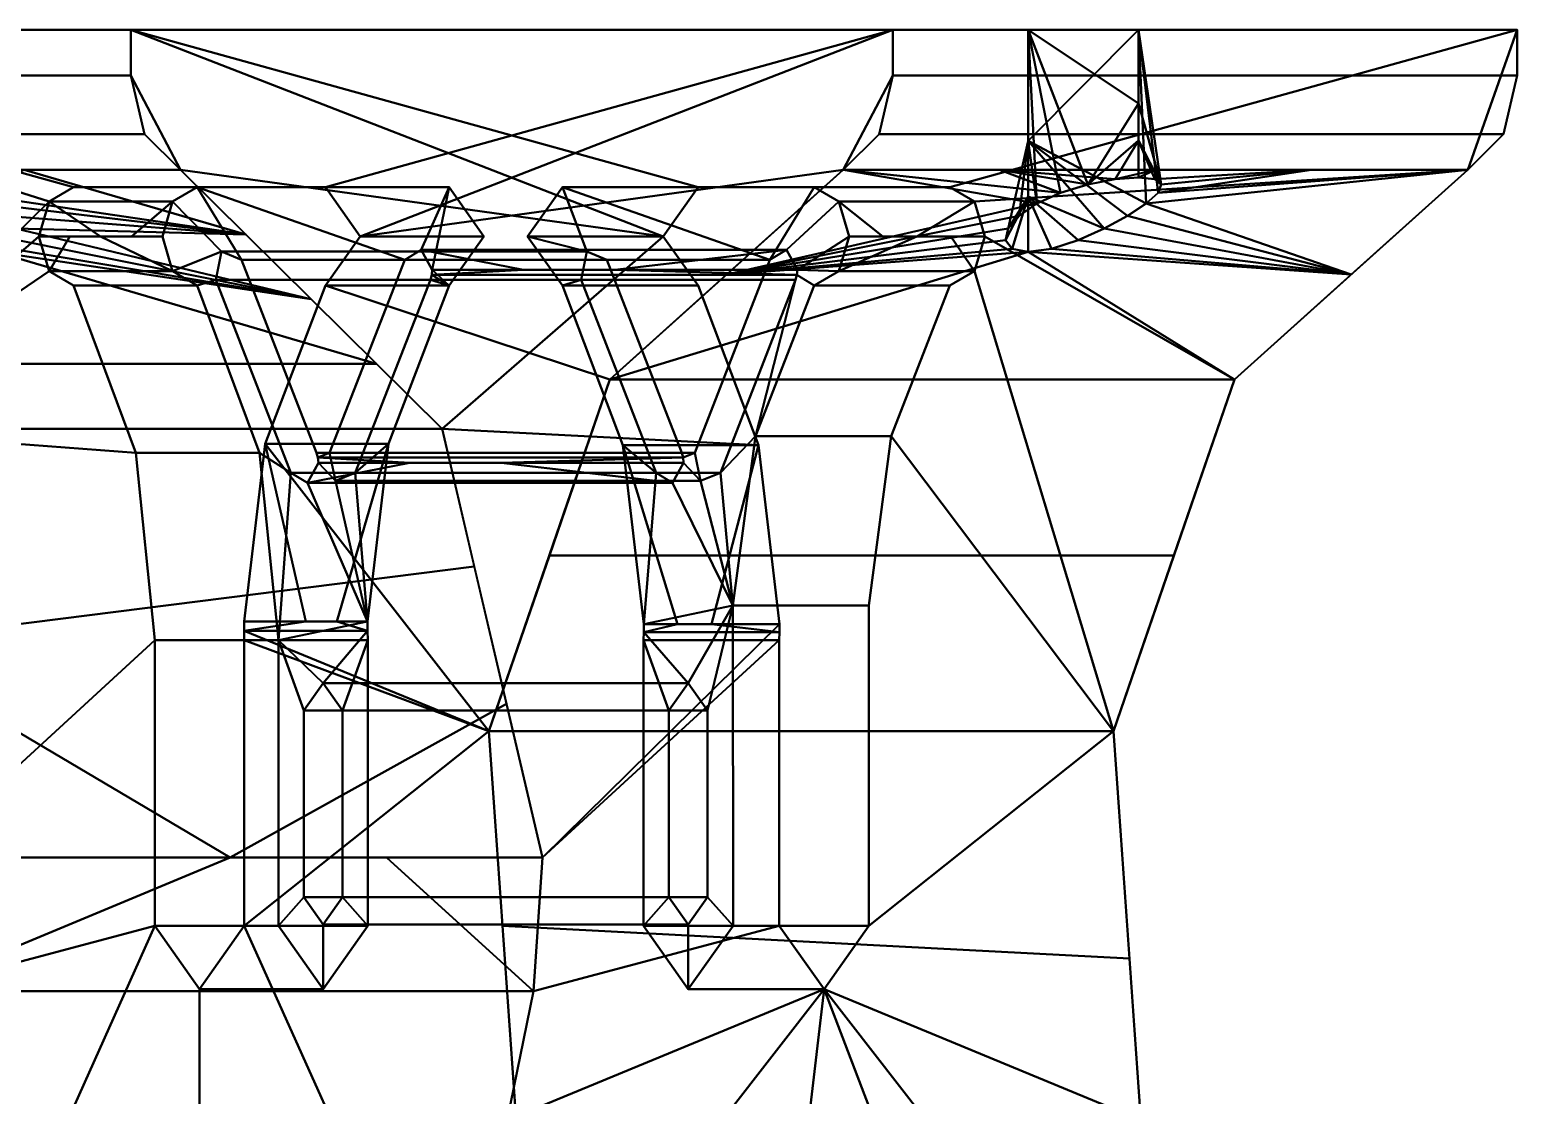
# Model space of a CAD drawing. Header units: millimetres. Extents: x -3275 to 3275, y -1040 to 450.
# Drawn here: x 1661.2 to 1721.8, y -497.3 to -454 of the extents above; entities that cross this region are included whole.
import ezdxf

# ---------------------------------------------------------------- set-up
doc = ezdxf.new("R2010")
doc.units = ezdxf.units.MM
doc.layers.add('I-FURN-PNLS', color=7, linetype='Continuous', lineweight=40)

msp = doc.modelspace()

# ---------------------------------------------------------------- meshes
at = {"layer": 'I-FURN-PNLS', "color": 250, "true_color": 0x191919}
mesh = msp.add_polyface(dxfattribs=at)
corners = [(1665.329, -453.97, 871.962), (1639.916, -453.97, 897.375), (1696.343, -453.97, 953.802), (1721.757, -453.97, 928.389), (1701.855, -453.97, 933.901), (1706.345, -453.97, 933.901), (1706.345, -453.97, 938.391), (1701.855, -453.97, 938.391), (1655.327, -453.97, 887.373), (1659.818, -453.97, 887.373), (1659.818, -453.97, 891.863), (1655.327, -453.97, 891.863)]
mesh.append_faces([[corners[k] for k in face] for face in [(9, 0, 8), (1, 8, 0)]], dxfattribs={"vtx0": -1, "vtx1": -1, "color": 250})
mesh.append_faces([[corners[k] for k in face] for face in [(3, 5, 6), (2, 6, 7), (6, 2, 3), (2, 7, 4, 1)]], dxfattribs={"vtx0": -1, "vtx2": -1, "color": 250})
mesh.append_faces([[corners[k] for k in face] for face in [(0, 9, 10, 4)]], dxfattribs={"vtx0": -1, "vtx2": -1, "vtx3": -1, "color": 250})
mesh.append_faces([[corners[k] for k in face] for face in [(11, 8, 1)]], dxfattribs={"vtx1": -1, "vtx2": -1, "color": 250})
mesh.append_faces([[corners[k] for k in face] for face in [(10, 11, 1, 4)]], dxfattribs={"vtx1": -1, "vtx2": -1, "vtx3": -1, "color": 250})
mesh.append_faces([[corners[k] for k in face] for face in [(4, 5, 3, 0)]], dxfattribs={"vtx1": -1, "vtx3": -1, "color": 250})
mesh = msp.add_polyface(dxfattribs=at)
corners = [(1639.916, -453.97, 897.375), (1665.329, -453.97, 871.962), (1665.329, -455.837, 871.962), (1639.916, -455.837, 897.375)]
mesh.append_faces([[corners[k] for k in face] for face in [(0, 1, 2, 3)]], dxfattribs={"color": 250})
mesh = msp.add_polyface(dxfattribs=at)
corners = [(1696.343, -453.97, 953.802), (1639.916, -453.97, 897.375), (1639.916, -455.837, 897.375), (1640.476, -458.227, 897.935), (1641.934, -459.67, 899.393), (1652.585, -470.212, 910.043), (1656.674, -487.663, 914.133), (1656.313, -493.106, 913.772), (1655.24, -498.359, 912.699), (1651.374, -506.629, 908.833), (1650.017, -516.355, 907.476), (1653.476, -531.412, 910.935), (1662.533, -540.717, 919.991), (1673.727, -540.717, 931.186), (1682.783, -531.412, 940.242), (1686.242, -516.355, 943.701), (1684.886, -506.629, 942.345), (1681.019, -498.359, 938.478), (1679.907, -482.522, 937.366), (1684.829, -468.21, 942.288), (1694.325, -459.67, 951.784), (1695.783, -458.227, 953.242), (1696.343, -455.837, 953.802), (1661.589, -462.38, 919.048), (1662.003, -460.966, 919.462), (1663.003, -460.38, 920.462), (1673.256, -460.38, 930.715), (1674.67, -462.38, 932.129), (1673.256, -464.38, 930.715), (1670.793, -470.829, 928.252), (1669.941, -478.06, 927.4), (1669.944, -478.44, 927.402), (1669.95, -478.82, 927.409), (1669.95, -490.445, 927.409), (1668.13, -493.02, 925.589), (1666.309, -490.445, 923.768), (1666.309, -478.82, 923.768), (1665.537, -471.197, 922.996), (1663.003, -464.38, 920.462), (1662.003, -463.795, 919.462), (1679.769, -516.355, 937.228), (1676.36, -527.994, 933.819), (1668.13, -532.815, 925.589), (1659.9, -527.994, 917.359), (1656.491, -516.355, 913.95), (1659.9, -504.716, 917.359), (1668.13, -499.895, 925.589), (1676.36, -504.716, 933.819)]
mesh.append_faces([[corners[k] for k in face] for face in [(22, 20, 21)]], dxfattribs={"vtx0": -1, "color": 250})
mesh.append_faces([[corners[k] for k in face] for face in [(10, 44, 9), (23, 5, 39), (24, 5, 23), (39, 5, 37, 38), (33, 18, 32), (32, 18, 31), (27, 0, 26)]], dxfattribs={"vtx0": -1, "vtx1": -1, "color": 250})
mesh.append_faces([[corners[k] for k in face] for face in [(0, 27, 20, 22)]], dxfattribs={"vtx0": -1, "vtx1": -1, "vtx2": -1, "color": 250})
mesh.append_faces([[corners[k] for k in face] for face in [(33, 47, 17, 18)]], dxfattribs={"vtx0": -1, "vtx1": -1, "vtx3": -1, "color": 250})
mesh.append_faces([[corners[k] for k in face] for face in [(44, 10, 11, 43), (45, 8, 9, 44), (43, 11, 12, 42), (35, 45, 46, 34), (1, 25, 26, 0), (13, 41, 42, 12), (41, 13, 14), (40, 15, 16), (19, 28, 29, 18)]], dxfattribs={"vtx0": -1, "vtx2": -1, "color": 250})
mesh.append_faces([[corners[k] for k in face] for face in [(18, 29, 30, 31)]], dxfattribs={"vtx0": -1, "vtx3": -1, "color": 250})
mesh.append_faces([[corners[k] for k in face] for face in [(24, 25, 1)]], dxfattribs={"vtx1": -1, "vtx2": -1, "color": 250})
mesh.append_faces([[corners[k] for k in face] for face in [(7, 8, 45, 35), (4, 5, 24, 1)]], dxfattribs={"vtx1": -1, "vtx2": -1, "vtx3": -1, "color": 250})
mesh.append_faces([[corners[k] for k in face] for face in [(6, 7, 35, 36), (36, 37, 5, 6), (33, 34, 46, 47), (14, 15, 40, 41), (16, 17, 47, 40), (19, 20, 27, 28)]], dxfattribs={"vtx1": -1, "vtx3": -1, "color": 250})
mesh.append_faces([[corners[k] for k in face] for face in [(2, 3, 4, 1)]], dxfattribs={"vtx2": -1, "color": 250})
mesh = msp.add_polyface(dxfattribs=at)
corners = [(1706.432, -498.359, 913.065), (1710.299, -506.629, 916.931), (1711.656, -516.355, 918.288), (1708.196, -531.412, 914.828), (1699.14, -540.717, 905.772), (1687.946, -540.717, 894.578), (1678.89, -531.412, 885.522), (1675.43, -516.355, 882.063), (1676.787, -506.629, 883.419), (1680.654, -498.359, 887.286), (1681.726, -493.106, 888.358), (1682.088, -487.663, 888.72), (1677.998, -470.212, 884.63), (1667.347, -459.67, 873.98), (1665.889, -458.227, 872.521), (1665.329, -455.837, 871.962), (1665.329, -453.97, 871.962), (1721.757, -453.97, 928.389), (1721.757, -455.837, 928.389), (1721.197, -458.227, 927.829), (1719.739, -459.67, 926.371), (1710.243, -468.21, 916.875), (1705.32, -482.522, 911.953), (1700.084, -462.38, 906.716), (1699.67, -460.966, 906.302), (1698.67, -460.38, 905.302), (1688.417, -460.38, 895.049), (1687.002, -462.38, 893.634), (1688.417, -464.38, 895.049), (1690.878, -470.887, 897.51), (1691.729, -478.168, 898.361), (1691.727, -478.494, 898.359), (1691.722, -478.82, 898.354), (1691.722, -490.445, 898.354), (1693.543, -493.02, 900.175), (1695.364, -490.445, 901.996), (1695.361, -477.407, 901.994), (1696.283, -470.521, 902.915), (1698.67, -464.38, 905.302), (1699.67, -463.795, 906.302)]
mesh.append_faces([[corners[k] for k in face] for face in [(20, 17, 18, 19)]], dxfattribs={"vtx0": -1, "color": 250})
mesh.append_faces([[corners[k] for k in face] for face in [(39, 22, 37, 38)]], dxfattribs={"vtx0": -1, "vtx1": -1, "color": 250})
mesh.append_faces([[corners[k] for k in face] for face in [(16, 27, 13, 15)]], dxfattribs={"vtx0": -1, "vtx1": -1, "vtx2": -1, "color": 250})
mesh.append_faces([[corners[k] for k in face] for face in [(33, 10, 11, 32), (27, 12, 13), (16, 26, 27), (12, 29, 30, 11), (0, 34, 35, 22), (21, 23, 24, 20)]], dxfattribs={"vtx0": -1, "vtx2": -1, "color": 250})
mesh.append_faces([[corners[k] for k in face] for face in [(34, 7, 8, 9)]], dxfattribs={"vtx0": -1, "vtx3": -1, "color": 250})
mesh.append_faces([[corners[k] for k in face] for face in [(6, 7, 34, 5), (31, 32, 11, 30), (28, 29, 12, 27), (4, 5, 34, 3), (36, 37, 22, 35), (1, 2, 34, 0), (2, 3, 34)]], dxfattribs={"vtx1": -1, "vtx2": -1, "color": 250})
mesh.append_faces([[corners[k] for k in face] for face in [(24, 25, 17, 20)]], dxfattribs={"vtx1": -1, "vtx2": -1, "vtx3": -1, "color": 250})
mesh.append_faces([[corners[k] for k in face] for face in [(9, 10, 33, 34), (25, 26, 16, 17), (39, 23, 21, 22)]], dxfattribs={"vtx1": -1, "vtx3": -1, "color": 250})
mesh.append_faces([[corners[k] for k in face] for face in [(13, 14, 15)]], dxfattribs={"vtx2": -1, "color": 250})
mesh = msp.add_polyface(dxfattribs=at)
corners = [(1721.757, -453.97, 928.389), (1696.343, -453.97, 953.802), (1696.343, -455.837, 953.802), (1721.757, -455.837, 928.389)]
mesh.append_faces([[corners[k] for k in face] for face in [(2, 3, 0, 1)]], dxfattribs={"color": 250})
mesh = msp.add_polyface(dxfattribs=at)
corners = [(1701.855, -453.97, 933.901), (1701.855, -453.97, 938.391), (1706.345, -453.97, 938.391), (1706.345, -455.472, 938.391), (1706.345, -456.975, 938.391), (1706.345, -458.477, 938.391), (1706.345, -459.979, 938.391), (1705.388, -460.051, 939.048), (1704.276, -460.265, 939.316), (1703.171, -460.606, 939.182), (1702.208, -461.047, 938.695), (1701.479, -461.548, 937.938), (1701.039, -462.064, 936.989), (1700.933, -462.536, 935.929), (1701.201, -462.884, 934.852), (1701.855, -463.017, 933.901), (1701.855, -460.755, 933.901), (1701.855, -458.494, 933.901), (1701.855, -456.232, 933.901)]
mesh.append_faces([[corners[k] for k in face] for face in [(9, 1, 8)]], dxfattribs={"vtx0": -1, "vtx1": -1, "color": 250})
mesh.append_faces([[corners[k] for k in face] for face in [(4, 8, 1), (10, 17, 1)]], dxfattribs={"vtx0": -1, "vtx1": -1, "vtx2": -1, "color": 250})
mesh.append_faces([[corners[k] for k in face] for face in [(1, 9, 10), (17, 11, 12), (16, 13, 14), (12, 16, 17), (17, 10, 11)]], dxfattribs={"vtx0": -1, "vtx2": -1, "color": 250})
mesh.append_faces([[corners[k] for k in face] for face in [(7, 8, 5), (4, 5, 8), (12, 13, 16)]], dxfattribs={"vtx1": -1, "vtx2": -1, "color": 250})
mesh.append_faces([[corners[k] for k in face] for face in [(5, 6, 7), (14, 15, 16), (18, 0, 1, 17)]], dxfattribs={"vtx2": -1, "color": 250})
mesh.append_faces([[corners[k] for k in face] for face in [(1, 2, 3, 4)]], dxfattribs={"vtx3": -1, "color": 250})
mesh = msp.add_polyface(dxfattribs=at)
corners = [(1706.345, -459.979, 938.391), (1706.345, -458.477, 938.391), (1706.345, -456.975, 938.391), (1706.345, -455.472, 938.391), (1706.345, -453.97, 938.391), (1706.345, -453.97, 933.901), (1701.855, -453.97, 933.901), (1701.855, -456.232, 933.901), (1701.855, -458.494, 933.901), (1701.855, -460.755, 933.901), (1701.855, -463.017, 933.901), (1702.807, -462.884, 933.246), (1703.884, -462.536, 932.978), (1704.944, -462.064, 933.085), (1705.892, -461.548, 933.525), (1706.65, -461.046, 934.254), (1707.136, -460.606, 935.217), (1707.27, -460.265, 936.323), (1707.002, -460.051, 937.434)]
mesh.append_faces([[corners[k] for k in face] for face in [(9, 13, 8), (2, 17, 1)]], dxfattribs={"vtx0": -1, "vtx1": -1, "color": 250})
mesh.append_faces([[corners[k] for k in face] for face in [(17, 2, 5), (15, 5, 8)]], dxfattribs={"vtx0": -1, "vtx1": -1, "vtx2": -1, "color": 250})
mesh.append_faces([[corners[k] for k in face] for face in [(9, 11, 12), (9, 12, 13)]], dxfattribs={"vtx0": -1, "vtx2": -1, "color": 250})
mesh.append_faces([[corners[k] for k in face] for face in [(14, 15, 8), (13, 14, 8), (15, 16, 5), (17, 18, 1), (16, 17, 5)]], dxfattribs={"vtx1": -1, "vtx2": -1, "color": 250})
mesh.append_faces([[corners[k] for k in face] for face in [(9, 10, 11), (18, 0, 1), (3, 4, 5, 2)]], dxfattribs={"vtx2": -1, "color": 250})
mesh.append_faces([[corners[k] for k in face] for face in [(5, 6, 7, 8)]], dxfattribs={"vtx3": -1, "color": 250})
mesh = msp.add_polyface(dxfattribs=at)
corners = [(1639.916, -455.837, 897.375), (1665.329, -455.837, 871.962), (1665.889, -458.227, 872.521), (1667.347, -459.67, 873.98), (1641.934, -459.67, 899.393), (1640.476, -458.227, 897.935)]
mesh.append_faces([[corners[k] for k in face] for face in [(0, 1, 2, 5)]], dxfattribs={"vtx2": -1, "color": 250})
mesh.append_faces([[corners[k] for k in face] for face in [(2, 3, 4, 5)]], dxfattribs={"vtx3": -1, "color": 250})
mesh = msp.add_polyface(dxfattribs=at)
corners = [(1694.325, -459.67, 951.784), (1719.739, -459.67, 926.371), (1721.197, -458.227, 927.829), (1721.757, -455.837, 928.389), (1696.343, -455.837, 953.802), (1695.783, -458.227, 953.242)]
mesh.append_faces([[corners[k] for k in face] for face in [(5, 0, 1, 2), (2, 3, 4, 5)]], dxfattribs={"vtx3": -1, "color": 250})
mesh = msp.add_polyface(dxfattribs=at)
corners = [(1641.934, -459.67, 899.393), (1667.347, -459.67, 873.98), (1677.998, -470.212, 884.63), (1682.088, -487.663, 888.72), (1675.735, -487.663, 895.073), (1669.381, -487.663, 901.427), (1663.028, -487.663, 907.78), (1656.674, -487.663, 914.133), (1652.585, -470.212, 910.043), (1659.818, -463.017, 891.863), (1660.472, -462.884, 890.912), (1660.74, -462.536, 889.835), (1660.633, -462.064, 888.774), (1660.193, -461.548, 887.826), (1659.465, -461.047, 887.068), (1658.502, -460.606, 886.582), (1657.397, -460.265, 886.448), (1656.285, -460.051, 886.716), (1655.327, -459.979, 887.373), (1654.671, -460.051, 888.33), (1654.402, -460.265, 889.441), (1654.536, -460.606, 890.547), (1655.022, -461.046, 891.509), (1655.78, -461.548, 892.239), (1656.729, -462.064, 892.679), (1657.788, -462.535, 892.786), (1658.866, -462.884, 892.518), (1654.641, -459.67, 886.686), (1672.673, -464.941, 879.305), (1647.259, -464.941, 904.718), (1660.994, -459.67, 880.333), (1648.287, -459.67, 893.04), (1670.01, -462.305, 876.642), (1644.597, -462.305, 902.056), (1680.624, -481.416, 887.256), (1654.63, -478.937, 912.088), (1649.922, -467.576, 907.381), (1675.335, -467.576, 881.967), (1679.311, -475.814, 885.943)]
mesh.append_faces([[corners[k] for k in face] for face in [(31, 33, 0)]], dxfattribs={"vtx0": -1, "color": 250})
mesh.append_faces([[corners[k] for k in face] for face in [(9, 29, 26), (11, 28, 10), (13, 32, 12), (10, 28, 9), (23, 33, 22), (21, 31, 20), (27, 19, 31), (14, 32, 13), (25, 29, 24), (12, 28, 11), (24, 33, 23), (15, 32, 14), (18, 27, 17), (26, 29, 25), (20, 31, 19), (19, 27, 18), (28, 12, 32)]], dxfattribs={"vtx0": -1, "vtx1": -1, "color": 250})
mesh.append_faces([[corners[k] for k in face] for face in [(36, 9, 37), (31, 21, 33), (30, 32, 15)]], dxfattribs={"vtx0": -1, "vtx1": -1, "vtx2": -1, "color": 250})
mesh.append_faces([[corners[k] for k in face] for face in [(36, 37, 2, 8), (9, 36, 29), (8, 2, 38, 35), (17, 27, 30), (30, 15, 16), (9, 28, 37)]], dxfattribs={"vtx0": -1, "vtx2": -1, "color": 250})
mesh.append_faces([[corners[k] for k in face] for face in [(35, 38, 34, 5)]], dxfattribs={"vtx0": -1, "vtx2": -1, "vtx3": -1, "color": 250})
mesh.append_faces([[corners[k] for k in face] for face in [(29, 33, 24), (21, 22, 33), (16, 17, 30)]], dxfattribs={"vtx1": -1, "vtx2": -1, "color": 250})
mesh.append_faces([[corners[k] for k in face] for face in [(6, 7, 35, 5), (30, 1, 32)]], dxfattribs={"vtx2": -1, "color": 250})
mesh.append_faces([[corners[k] for k in face] for face in [(34, 3, 4, 5)]], dxfattribs={"vtx3": -1, "color": 250})
mesh = msp.add_polyface(dxfattribs=at)
corners = [(1681.019, -498.359, 938.478), (1706.432, -498.359, 913.065), (1705.32, -482.522, 911.953), (1710.243, -468.21, 916.875), (1719.739, -459.67, 926.371), (1694.325, -459.67, 951.784), (1684.829, -468.21, 942.288), (1679.907, -482.522, 937.366), (1706.345, -459.979, 938.391), (1707.002, -460.051, 937.434), (1707.27, -460.265, 936.323), (1707.136, -460.606, 935.217), (1706.65, -461.046, 934.254), (1705.892, -461.548, 933.525), (1704.944, -462.064, 933.085), (1703.884, -462.536, 932.978), (1702.807, -462.884, 933.246), (1701.855, -463.017, 933.901), (1701.201, -462.884, 934.852), (1700.933, -462.536, 935.929), (1701.039, -462.064, 936.989), (1701.479, -461.548, 937.938), (1702.208, -461.047, 938.695), (1703.171, -460.606, 939.182), (1704.276, -460.265, 939.316), (1705.388, -460.051, 939.048), (1714.991, -463.94, 921.623), (1707.032, -459.67, 939.077), (1689.577, -463.94, 947.036), (1713.385, -459.67, 932.724), (1700.679, -459.67, 945.431), (1682.368, -475.366, 939.827), (1707.782, -475.366, 914.414), (1705.971, -491.781, 912.603), (1680.463, -490.441, 937.922)]
mesh.append_faces([[corners[k] for k in face] for face in [(27, 9, 29), (13, 26, 12), (10, 29, 9), (20, 28, 19), (19, 28, 18), (9, 27, 8), (21, 28, 20), (17, 26, 16), (16, 26, 15), (15, 26, 14), (4, 12, 26)]], dxfattribs={"vtx0": -1, "vtx1": -1, "color": 250})
mesh.append_faces([[corners[k] for k in face] for face in [(17, 6, 3)]], dxfattribs={"vtx0": -1, "vtx1": -1, "vtx2": -1, "color": 250})
mesh.append_faces([[corners[k] for k in face] for face in [(30, 23, 24), (22, 5, 28), (23, 30, 5), (11, 4, 29), (34, 33, 2, 7), (28, 17, 18), (17, 28, 6), (25, 27, 30), (7, 2, 32, 31)]], dxfattribs={"vtx0": -1, "vtx2": -1, "color": 250})
mesh.append_faces([[corners[k] for k in face] for face in [(24, 25, 30), (25, 8, 27), (22, 23, 5), (21, 22, 28), (10, 11, 29), (11, 12, 4), (13, 14, 26), (3, 26, 17)]], dxfattribs={"vtx1": -1, "vtx2": -1, "color": 250})
mesh.append_faces([[corners[k] for k in face] for face in [(6, 31, 32, 3)]], dxfattribs={"vtx1": -1, "vtx3": -1, "color": 250})
mesh.append_faces([[corners[k] for k in face] for face in [(0, 1, 33, 34)]], dxfattribs={"vtx2": -1, "color": 250})
mesh = msp.add_polyface(dxfattribs=at)
corners = [(1668.031, -460.38, 915.435), (1663.003, -460.38, 920.462), (1662.003, -460.966, 919.462), (1661.589, -462.38, 919.048), (1662.846, -462.38, 917.791), (1664.103, -462.38, 916.534), (1665.36, -462.38, 915.277), (1666.616, -462.38, 914.02), (1667.031, -460.966, 914.435)]
mesh.append_faces([[corners[k] for k in face] for face in [(8, 6, 7)]], dxfattribs={"vtx0": -1, "color": 250})
mesh.append_faces([[corners[k] for k in face] for face in [(1, 2, 8, 0)]], dxfattribs={"vtx1": -1, "color": 250})
mesh.append_faces([[corners[k] for k in face] for face in [(5, 6, 8, 2)]], dxfattribs={"vtx1": -1, "vtx2": -1, "vtx3": -1, "color": 250})
mesh.append_faces([[corners[k] for k in face] for face in [(2, 3, 4, 5)]], dxfattribs={"vtx3": -1, "color": 250})
mesh = msp.add_polyface(dxfattribs=at)
corners = [(1663.003, -460.38, 920.462), (1668.031, -460.38, 915.435), (1678.284, -460.38, 925.688), (1673.256, -460.38, 930.715)]
mesh.append_faces([[corners[k] for k in face] for face in [(0, 1, 2, 3)]], dxfattribs={"color": 250})
mesh = msp.add_polyface(dxfattribs=at)
corners = [(1671.336, -478.82, 918.74), (1671.336, -490.445, 918.74), (1673.157, -493.02, 920.561), (1674.978, -490.445, 922.382), (1674.978, -478.82, 922.382), (1674.971, -478.44, 922.375), (1674.969, -478.06, 922.373), (1675.82, -470.829, 923.224), (1678.284, -464.38, 925.688), (1679.698, -462.38, 927.102), (1678.284, -460.38, 925.688), (1668.031, -460.38, 915.435), (1667.031, -460.966, 914.435), (1666.616, -462.38, 914.02), (1667.031, -463.795, 914.435), (1668.031, -464.38, 915.435), (1670.565, -471.197, 917.969), (1672.893, -471.192, 920.297), (1672.948, -471.388, 920.352), (1672.967, -471.598, 920.371), (1672.519, -472.415, 919.923), (1671.848, -472.005, 919.252), (1668.793, -464.148, 916.197), (1669.028, -463.003, 916.432), (1669.838, -463.335, 917.242), (1674.466, -472.005, 921.87), (1673.656, -472.337, 921.06), (1673.421, -471.192, 920.825), (1676.477, -463.335, 923.881), (1677.148, -462.925, 924.551), (1677.595, -463.742, 924.999), (1677.577, -463.951, 924.981), (1677.522, -464.148, 924.926), (1672.371, -481.681, 919.775), (1673.157, -480.569, 920.561), (1673.944, -481.681, 921.348), (1673.944, -489.276, 921.348), (1673.157, -490.388, 920.561), (1672.371, -489.276, 919.775)]
mesh.append_faces([[corners[k] for k in face] for face in [(0, 21, 16), (34, 0, 33), (18, 27, 17), (26, 6, 25), (31, 8, 30), (30, 10, 29)]], dxfattribs={"vtx0": -1, "vtx1": -1, "color": 250})
mesh.append_faces([[corners[k] for k in face] for face in [(6, 0, 34, 5), (11, 24, 28)]], dxfattribs={"vtx0": -1, "vtx1": -1, "vtx2": -1, "color": 250})
mesh.append_faces([[corners[k] for k in face] for face in [(33, 0, 1, 38), (27, 18, 19, 26), (23, 14, 15, 22), (16, 21, 22, 15), (3, 36, 37, 2), (25, 6, 7), (8, 31, 32)]], dxfattribs={"vtx0": -1, "vtx2": -1, "color": 250})
mesh.append_faces([[corners[k] for k in face] for face in [(26, 19, 20, 6)]], dxfattribs={"vtx0": -1, "vtx2": -1, "vtx3": -1, "color": 250})
mesh.append_faces([[corners[k] for k in face] for face in [(13, 14, 23, 12), (9, 10, 30, 8)]], dxfattribs={"vtx1": -1, "vtx2": -1, "color": 250})
mesh.append_faces([[corners[k] for k in face] for face in [(20, 21, 0, 6)]], dxfattribs={"vtx1": -1, "vtx2": -1, "vtx3": -1, "color": 250})
mesh.append_faces([[corners[k] for k in face] for face in [(37, 38, 1, 2), (11, 12, 23, 24), (24, 17, 27, 28), (34, 35, 4, 5), (35, 36, 3, 4), (32, 25, 7, 8), (28, 29, 10, 11)]], dxfattribs={"vtx1": -1, "vtx3": -1, "color": 250})
mesh = msp.add_polyface(dxfattribs=at)
corners = [(1673.256, -460.38, 930.715), (1678.284, -460.38, 925.688), (1679.698, -462.38, 927.102), (1678.284, -464.38, 925.688), (1673.256, -464.38, 930.715), (1674.67, -462.38, 932.129)]
mesh.append_faces([[corners[k] for k in face] for face in [(4, 5, 2, 3)]], dxfattribs={"vtx1": -1, "color": 250})
mesh.append_faces([[corners[k] for k in face] for face in [(0, 1, 2, 5)]], dxfattribs={"vtx2": -1, "color": 250})
mesh = msp.add_polyface(dxfattribs=at)
corners = [(1688.417, -460.38, 895.049), (1682.894, -460.38, 900.571), (1681.48, -462.38, 899.157), (1682.894, -464.38, 900.571), (1688.417, -464.38, 895.049), (1687.002, -462.38, 893.634)]
mesh.append_faces([[corners[k] for k in face] for face in [(4, 5, 2, 3)]], dxfattribs={"vtx1": -1, "color": 250})
mesh.append_faces([[corners[k] for k in face] for face in [(0, 1, 2, 5)]], dxfattribs={"vtx2": -1, "color": 250})
mesh = msp.add_polyface(dxfattribs=at)
corners = [(1689.839, -477.407, 907.516), (1689.841, -490.445, 907.518), (1688.021, -493.02, 905.698), (1686.2, -490.445, 903.877), (1686.2, -478.82, 903.877), (1686.205, -478.494, 903.882), (1686.206, -478.168, 903.884), (1685.356, -470.887, 903.033), (1682.894, -464.38, 900.571), (1681.48, -462.38, 899.157), (1682.894, -460.38, 900.571), (1693.147, -460.38, 910.824), (1694.147, -460.966, 911.824), (1694.561, -462.38, 912.238), (1694.147, -463.795, 911.824), (1693.147, -464.38, 910.824), (1690.76, -470.521, 908.437), (1692.459, -463.742, 910.136), (1692.011, -462.925, 909.688), (1691.34, -463.335, 909.017), (1688.285, -471.192, 905.962), (1688.52, -472.337, 906.197), (1689.33, -472.005, 907.007), (1692.385, -464.148, 910.062), (1692.44, -463.951, 910.117), (1683.656, -464.148, 901.333), (1686.712, -472.005, 904.389), (1687.382, -472.415, 905.06), (1687.83, -471.598, 905.507), (1687.812, -471.388, 905.489), (1687.757, -471.192, 905.434), (1684.701, -463.335, 902.378), (1683.891, -463.003, 901.568), (1688.807, -489.276, 906.484), (1688.807, -481.681, 906.484), (1688.021, -480.569, 905.698), (1687.234, -481.681, 904.911), (1687.234, -489.276, 904.911), (1688.021, -490.388, 905.698)]
mesh.append_faces([[corners[k] for k in face] for face in [(7, 26, 6), (10, 32, 9), (30, 20, 29), (35, 0, 34), (14, 17, 13)]], dxfattribs={"vtx0": -1, "vtx1": -1, "color": 250})
mesh.append_faces([[corners[k] for k in face] for face in [(3, 37, 38, 2), (20, 30, 31, 19), (34, 0, 1, 33), (0, 21, 22), (16, 22, 23), (15, 24, 17, 14)]], dxfattribs={"vtx0": -1, "vtx2": -1, "color": 250})
mesh.append_faces([[corners[k] for k in face] for face in [(35, 5, 6, 0), (6, 26, 27, 0)]], dxfattribs={"vtx0": -1, "vtx2": -1, "vtx3": -1, "color": 250})
mesh.append_faces([[corners[k] for k in face] for face in [(16, 0, 22), (10, 11, 19)]], dxfattribs={"vtx1": -1, "vtx2": -1, "color": 250})
mesh.append_faces([[corners[k] for k in face] for face in [(27, 28, 21, 0), (31, 32, 10, 19)]], dxfattribs={"vtx1": -1, "vtx2": -1, "vtx3": -1, "color": 250})
mesh.append_faces([[corners[k] for k in face] for face in [(4, 5, 35, 36), (3, 4, 36, 37), (32, 25, 8, 9), (7, 8, 25, 26), (28, 29, 20, 21), (1, 2, 38, 33), (23, 24, 15, 16), (17, 18, 12, 13), (18, 19, 11, 12)]], dxfattribs={"vtx1": -1, "vtx3": -1, "color": 250})
mesh = msp.add_polyface(dxfattribs=at)
corners = [(1698.67, -460.38, 905.302), (1693.147, -460.38, 910.824), (1682.894, -460.38, 900.571), (1688.417, -460.38, 895.049)]
mesh.append_faces([[corners[k] for k in face] for face in [(0, 1, 2, 3)]], dxfattribs={"color": 250})
mesh = msp.add_polyface(dxfattribs=at)
corners = [(1693.147, -460.38, 910.824), (1698.67, -460.38, 905.302), (1699.67, -460.966, 906.302), (1700.084, -462.38, 906.716), (1698.703, -462.38, 908.097), (1697.323, -462.38, 909.477), (1695.942, -462.38, 910.858), (1694.561, -462.38, 912.238), (1694.147, -460.966, 911.824)]
mesh.append_faces([[corners[k] for k in face] for face in [(8, 6, 7)]], dxfattribs={"vtx0": -1, "color": 250})
mesh.append_faces([[corners[k] for k in face] for face in [(1, 2, 8, 0)]], dxfattribs={"vtx1": -1, "color": 250})
mesh.append_faces([[corners[k] for k in face] for face in [(5, 6, 8, 2)]], dxfattribs={"vtx1": -1, "vtx2": -1, "vtx3": -1, "color": 250})
mesh.append_faces([[corners[k] for k in face] for face in [(2, 3, 4, 5)]], dxfattribs={"vtx3": -1, "color": 250})
mesh = msp.add_polyface(dxfattribs=at)
corners = [(1661.589, -462.38, 919.048), (1662.003, -463.795, 919.462), (1663.003, -464.38, 920.462), (1668.031, -464.38, 915.435), (1667.031, -463.795, 914.435), (1666.616, -462.38, 914.02), (1665.36, -462.38, 915.277), (1664.103, -462.38, 916.534), (1662.846, -462.38, 917.791)]
mesh.append_faces([[corners[k] for k in face] for face in [(1, 4, 7, 8)]], dxfattribs={"vtx0": -1, "vtx1": -1, "vtx3": -1, "color": 250})
mesh.append_faces([[corners[k] for k in face] for face in [(2, 3, 4, 1), (8, 0, 1)]], dxfattribs={"vtx2": -1, "color": 250})
mesh.append_faces([[corners[k] for k in face] for face in [(4, 5, 6, 7)]], dxfattribs={"vtx3": -1, "color": 250})
mesh = msp.add_polyface(dxfattribs=at)
corners = [(1700.084, -462.38, 906.716), (1699.67, -463.795, 906.302), (1698.67, -464.38, 905.302), (1693.147, -464.38, 910.824), (1694.147, -463.795, 911.824), (1694.561, -462.38, 912.238), (1695.942, -462.38, 910.858), (1697.323, -462.38, 909.477), (1698.703, -462.38, 908.097)]
mesh.append_faces([[corners[k] for k in face] for face in [(1, 4, 7, 8)]], dxfattribs={"vtx0": -1, "vtx1": -1, "vtx3": -1, "color": 250})
mesh.append_faces([[corners[k] for k in face] for face in [(2, 3, 4, 1), (8, 0, 1)]], dxfattribs={"vtx2": -1, "color": 250})
mesh.append_faces([[corners[k] for k in face] for face in [(4, 5, 6, 7)]], dxfattribs={"vtx3": -1, "color": 250})
mesh = msp.add_polyface(dxfattribs=at)
corners = [(1669.838, -463.335, 917.242), (1669.028, -463.003, 916.432), (1668.793, -464.148, 916.197), (1683.656, -464.148, 901.333), (1683.891, -463.003, 901.568), (1684.701, -463.335, 902.378)]
mesh.append_faces([[corners[k] for k in face] for face in [(2, 3, 4, 1)]], dxfattribs={"vtx2": -1, "color": 250})
mesh.append_faces([[corners[k] for k in face] for face in [(4, 5, 0, 1)]], dxfattribs={"vtx3": -1, "color": 250})
mesh = msp.add_polyface(dxfattribs=at)
corners = [(1676.477, -463.335, 923.881), (1691.34, -463.335, 909.017), (1692.011, -462.925, 909.688), (1692.459, -463.742, 910.136), (1688.743, -463.742, 913.852), (1685.027, -463.742, 917.568), (1681.311, -463.742, 921.284), (1677.595, -463.742, 924.999), (1677.148, -462.925, 924.551)]
mesh.append_faces([[corners[k] for k in face] for face in [(8, 6, 7)]], dxfattribs={"vtx0": -1, "color": 250})
mesh.append_faces([[corners[k] for k in face] for face in [(4, 5, 2, 3)]], dxfattribs={"vtx1": -1, "color": 250})
mesh.append_faces([[corners[k] for k in face] for face in [(5, 6, 8, 2)]], dxfattribs={"vtx1": -1, "vtx2": -1, "vtx3": -1, "color": 250})
mesh.append_faces([[corners[k] for k in face] for face in [(8, 0, 1, 2)]], dxfattribs={"vtx3": -1, "color": 250})
mesh = msp.add_polyface(dxfattribs=at)
corners = [(1672.893, -471.192, 920.297), (1669.838, -463.335, 917.242), (1684.701, -463.335, 902.378), (1687.757, -471.192, 905.434)]
mesh.append_faces([[corners[k] for k in face] for face in [(1, 2, 3, 0)]], dxfattribs={"color": 250})
mesh = msp.add_polyface(dxfattribs=at)
corners = [(1676.477, -463.335, 923.881), (1673.421, -471.192, 920.825), (1688.285, -471.192, 905.962), (1691.34, -463.335, 909.017)]
mesh.append_faces([[corners[k] for k in face] for face in [(1, 2, 3, 0)]], dxfattribs={"color": 250})
mesh = msp.add_polyface(dxfattribs=at)
corners = [(1668.793, -464.148, 916.197), (1671.848, -472.005, 919.252), (1686.712, -472.005, 904.389), (1683.656, -464.148, 901.333)]
mesh.append_faces([[corners[k] for k in face] for face in [(0, 1, 2, 3)]], dxfattribs={"color": 250})
mesh = msp.add_polyface(dxfattribs=at)
corners = [(1674.466, -472.005, 921.87), (1677.522, -464.148, 924.926), (1692.385, -464.148, 910.062), (1689.33, -472.005, 907.007)]
mesh.append_faces([[corners[k] for k in face] for face in [(0, 1, 2, 3)]], dxfattribs={"color": 250})
mesh = msp.add_polyface(dxfattribs=at)
corners = [(1692.459, -463.742, 910.136), (1692.44, -463.951, 910.117), (1692.385, -464.148, 910.062), (1677.522, -464.148, 924.926), (1677.577, -463.951, 924.981), (1677.595, -463.742, 924.999), (1681.311, -463.742, 921.284), (1685.027, -463.742, 917.568), (1688.743, -463.742, 913.852)]
mesh.append_faces([[corners[k] for k in face] for face in [(7, 1, 4, 6)]], dxfattribs={"vtx0": -1, "vtx1": -1, "vtx2": -1, "color": 250})
mesh.append_faces([[corners[k] for k in face] for face in [(3, 4, 1, 2), (5, 6, 4)]], dxfattribs={"vtx1": -1, "color": 250})
mesh.append_faces([[corners[k] for k in face] for face in [(8, 0, 1, 7)]], dxfattribs={"vtx2": -1, "color": 250})
mesh = msp.add_polyface(dxfattribs=at)
corners = [(1666.309, -478.82, 923.768), (1671.336, -478.82, 918.74), (1670.565, -471.197, 917.969), (1668.031, -464.38, 915.435), (1663.003, -464.38, 920.462), (1665.537, -471.197, 922.996)]
mesh.append_faces([[corners[k] for k in face] for face in [(2, 5, 0, 1)]], dxfattribs={"vtx0": -1, "color": 250})
mesh.append_faces([[corners[k] for k in face] for face in [(2, 3, 4, 5)]], dxfattribs={"vtx3": -1, "color": 250})
mesh = msp.add_polyface(dxfattribs=at)
corners = [(1669.941, -478.06, 927.4), (1670.793, -470.829, 928.252), (1673.256, -464.38, 930.715), (1678.284, -464.38, 925.688), (1675.82, -470.829, 923.224), (1674.969, -478.06, 922.373), (1673.712, -478.06, 923.63), (1672.455, -478.06, 924.886), (1671.198, -478.06, 926.143)]
mesh.append_faces([[corners[k] for k in face] for face in [(4, 1, 2, 3)]], dxfattribs={"vtx0": -1, "color": 250})
mesh.append_faces([[corners[k] for k in face] for face in [(4, 6, 7, 1)]], dxfattribs={"vtx0": -1, "vtx2": -1, "vtx3": -1, "color": 250})
mesh.append_faces([[corners[k] for k in face] for face in [(5, 6, 4)]], dxfattribs={"vtx1": -1, "color": 250})
mesh.append_faces([[corners[k] for k in face] for face in [(8, 0, 1, 7)]], dxfattribs={"vtx2": -1, "color": 250})
mesh = msp.add_polyface(dxfattribs=at)
corners = [(1691.729, -478.168, 898.361), (1690.878, -470.887, 897.51), (1688.417, -464.38, 895.049), (1682.894, -464.38, 900.571), (1685.356, -470.887, 903.033), (1686.206, -478.168, 903.884), (1687.587, -478.168, 902.503), (1688.968, -478.168, 901.122), (1690.348, -478.168, 899.742)]
mesh.append_faces([[corners[k] for k in face] for face in [(7, 1, 4, 6)]], dxfattribs={"vtx0": -1, "vtx1": -1, "vtx2": -1, "color": 250})
mesh.append_faces([[corners[k] for k in face] for face in [(5, 6, 4)]], dxfattribs={"vtx1": -1, "color": 250})
mesh.append_faces([[corners[k] for k in face] for face in [(8, 0, 1, 7), (2, 3, 4, 1)]], dxfattribs={"vtx2": -1, "color": 250})
mesh = msp.add_polyface(dxfattribs=at)
corners = [(1695.361, -477.407, 901.994), (1689.839, -477.407, 907.516), (1690.76, -470.521, 908.437), (1693.147, -464.38, 910.824), (1698.67, -464.38, 905.302), (1696.283, -470.521, 902.915)]
mesh.append_faces([[corners[k] for k in face] for face in [(3, 4, 5, 2), (0, 1, 2, 5)]], dxfattribs={"vtx2": -1, "color": 250})
mesh = msp.add_polyface(dxfattribs=at)
corners = [(1672.893, -471.192, 920.297), (1687.757, -471.192, 905.434), (1687.812, -471.388, 905.489), (1687.83, -471.598, 905.507), (1684.114, -471.598, 909.223), (1680.399, -471.598, 912.939), (1676.683, -471.598, 916.655), (1672.967, -471.598, 920.371), (1672.948, -471.388, 920.352)]
mesh.append_faces([[corners[k] for k in face] for face in [(8, 6, 7)]], dxfattribs={"vtx0": -1, "color": 250})
mesh.append_faces([[corners[k] for k in face] for face in [(4, 5, 2, 3)]], dxfattribs={"vtx1": -1, "color": 250})
mesh.append_faces([[corners[k] for k in face] for face in [(5, 6, 8, 2)]], dxfattribs={"vtx1": -1, "vtx2": -1, "vtx3": -1, "color": 250})
mesh.append_faces([[corners[k] for k in face] for face in [(0, 1, 2, 8)]], dxfattribs={"vtx2": -1, "color": 250})
mesh = msp.add_polyface(dxfattribs=at)
corners = [(1673.421, -471.192, 920.825), (1673.656, -472.337, 921.06), (1674.466, -472.005, 921.87), (1689.33, -472.005, 907.007), (1688.52, -472.337, 906.197), (1688.285, -471.192, 905.962)]
mesh.append_faces([[corners[k] for k in face] for face in [(2, 3, 4, 1)]], dxfattribs={"vtx2": -1, "color": 250})
mesh.append_faces([[corners[k] for k in face] for face in [(4, 5, 0, 1)]], dxfattribs={"vtx3": -1, "color": 250})
mesh = msp.add_polyface(dxfattribs=at)
corners = [(1687.83, -471.598, 905.507), (1687.382, -472.415, 905.06), (1686.712, -472.005, 904.389), (1671.848, -472.005, 919.252), (1672.519, -472.415, 919.923), (1672.967, -471.598, 920.371), (1676.683, -471.598, 916.655), (1680.399, -471.598, 912.939), (1684.114, -471.598, 909.223)]
mesh.append_faces([[corners[k] for k in face] for face in [(6, 4, 5)]], dxfattribs={"vtx0": -1, "color": 250})
mesh.append_faces([[corners[k] for k in face] for face in [(7, 1, 4, 6)]], dxfattribs={"vtx0": -1, "vtx1": -1, "vtx2": -1, "color": 250})
mesh.append_faces([[corners[k] for k in face] for face in [(2, 3, 4, 1), (8, 0, 1, 7)]], dxfattribs={"vtx2": -1, "color": 250})
mesh = msp.add_polyface(dxfattribs=at)
corners = [(1695.364, -490.445, 901.996), (1689.841, -490.445, 907.518), (1689.839, -477.407, 907.516), (1695.361, -477.407, 901.994)]
mesh.append_faces([[corners[k] for k in face] for face in [(2, 3, 0, 1)]], dxfattribs={"color": 250})
mesh = msp.add_polyface(dxfattribs=at)
corners = [(1674.978, -478.82, 922.382), (1669.95, -478.82, 927.409), (1669.944, -478.44, 927.402), (1669.941, -478.06, 927.4), (1671.198, -478.06, 926.143), (1672.455, -478.06, 924.886), (1673.712, -478.06, 923.63), (1674.969, -478.06, 922.373), (1674.971, -478.44, 922.375)]
mesh.append_faces([[corners[k] for k in face] for face in [(2, 8, 0, 1), (8, 6, 7)]], dxfattribs={"vtx0": -1, "color": 250})
mesh.append_faces([[corners[k] for k in face] for face in [(8, 2, 5, 6)]], dxfattribs={"vtx0": -1, "vtx1": -1, "vtx3": -1, "color": 250})
mesh.append_faces([[corners[k] for k in face] for face in [(2, 3, 4, 5)]], dxfattribs={"vtx3": -1, "color": 250})
mesh = msp.add_polyface(dxfattribs=at)
corners = [(1686.2, -478.82, 903.877), (1691.722, -478.82, 898.354), (1691.727, -478.494, 898.359), (1691.729, -478.168, 898.361), (1690.348, -478.168, 899.742), (1688.968, -478.168, 901.122), (1687.587, -478.168, 902.503), (1686.206, -478.168, 903.884), (1686.205, -478.494, 903.882)]
mesh.append_faces([[corners[k] for k in face] for face in [(2, 8, 0, 1), (8, 6, 7)]], dxfattribs={"vtx0": -1, "color": 250})
mesh.append_faces([[corners[k] for k in face] for face in [(8, 2, 5, 6)]], dxfattribs={"vtx0": -1, "vtx1": -1, "vtx3": -1, "color": 250})
mesh.append_faces([[corners[k] for k in face] for face in [(2, 3, 4, 5)]], dxfattribs={"vtx3": -1, "color": 250})
mesh = msp.add_polyface(dxfattribs=at)
corners = [(1666.309, -490.445, 923.768), (1671.336, -490.445, 918.74), (1671.336, -478.82, 918.74), (1666.309, -478.82, 923.768)]
mesh.append_faces([[corners[k] for k in face] for face in [(0, 1, 2, 3)]], dxfattribs={"color": 250})
mesh = msp.add_polyface(dxfattribs=at)
corners = [(1669.95, -478.82, 927.409), (1674.978, -478.82, 922.382), (1674.978, -490.445, 922.382), (1669.95, -490.445, 927.409)]
mesh.append_faces([[corners[k] for k in face] for face in [(0, 1, 2, 3)]], dxfattribs={"color": 250})
mesh = msp.add_polyface(dxfattribs=at)
corners = [(1691.722, -478.82, 898.354), (1686.2, -478.82, 903.877), (1686.2, -490.445, 903.877), (1691.722, -490.445, 898.354)]
mesh.append_faces([[corners[k] for k in face] for face in [(3, 0, 1, 2)]], dxfattribs={"color": 250})
mesh = msp.add_polyface(dxfattribs=at)
corners = [(1673.944, -481.681, 921.348), (1673.157, -480.569, 920.561), (1672.371, -481.681, 919.775), (1687.234, -481.681, 904.911), (1688.021, -480.569, 905.698), (1688.807, -481.681, 906.484)]
mesh.append_faces([[corners[k] for k in face] for face in [(4, 5, 0, 1), (1, 2, 3, 4)]], dxfattribs={"vtx3": -1, "color": 250})
mesh = msp.add_polyface(dxfattribs=at)
corners = [(1672.371, -481.681, 919.775), (1672.371, -489.276, 919.775), (1687.234, -489.276, 904.911), (1687.234, -481.681, 904.911)]
mesh.append_faces([[corners[k] for k in face] for face in [(1, 2, 3, 0)]], dxfattribs={"color": 250})
mesh = msp.add_polyface(dxfattribs=at)
corners = [(1673.944, -489.276, 921.348), (1673.944, -481.681, 921.348), (1688.807, -481.681, 906.484), (1688.807, -489.276, 906.484)]
mesh.append_faces([[corners[k] for k in face] for face in [(1, 2, 3, 0)]], dxfattribs={"color": 250})
mesh = msp.add_polyface(dxfattribs=at)
corners = [(1682.088, -487.663, 888.72), (1681.726, -493.106, 888.358), (1680.654, -498.359, 887.286), (1655.24, -498.359, 912.699), (1656.313, -493.106, 913.772), (1656.674, -487.663, 914.133), (1663.028, -487.663, 907.78), (1669.381, -487.663, 901.427), (1675.735, -487.663, 895.073)]
mesh.append_faces([[corners[k] for k in face] for face in [(1, 4, 7, 8)]], dxfattribs={"vtx0": -1, "vtx1": -1, "vtx3": -1, "color": 250})
mesh.append_faces([[corners[k] for k in face] for face in [(2, 3, 4, 1), (8, 0, 1)]], dxfattribs={"vtx2": -1, "color": 250})
mesh.append_faces([[corners[k] for k in face] for face in [(4, 5, 6, 7)]], dxfattribs={"vtx3": -1, "color": 250})
mesh = msp.add_polyface(dxfattribs=at)
corners = [(1672.371, -489.276, 919.775), (1673.157, -490.388, 920.561), (1673.944, -489.276, 921.348), (1688.807, -489.276, 906.484), (1688.021, -490.388, 905.698), (1687.234, -489.276, 904.911)]
mesh.append_faces([[corners[k] for k in face] for face in [(5, 0, 1, 4), (2, 3, 4, 1)]], dxfattribs={"vtx2": -1, "color": 250})
mesh = msp.add_polyface(dxfattribs=at)
corners = [(1669.95, -490.445, 927.409), (1674.978, -490.445, 922.382), (1673.157, -493.02, 920.561), (1671.336, -490.445, 918.74), (1666.309, -490.445, 923.768), (1668.13, -493.02, 925.589)]
mesh.append_faces([[corners[k] for k in face] for face in [(0, 1, 2, 5), (3, 4, 5, 2)]], dxfattribs={"vtx2": -1, "color": 250})
mesh = msp.add_polyface(dxfattribs=at)
corners = [(1691.722, -490.445, 898.354), (1686.2, -490.445, 903.877), (1688.021, -493.02, 905.698), (1689.841, -490.445, 907.518), (1695.364, -490.445, 901.996), (1693.543, -493.02, 900.175)]
mesh.append_faces([[corners[k] for k in face] for face in [(0, 1, 2, 5), (3, 4, 5, 2)]], dxfattribs={"vtx2": -1, "color": 250})

doc.saveas('drawing.dxf')
